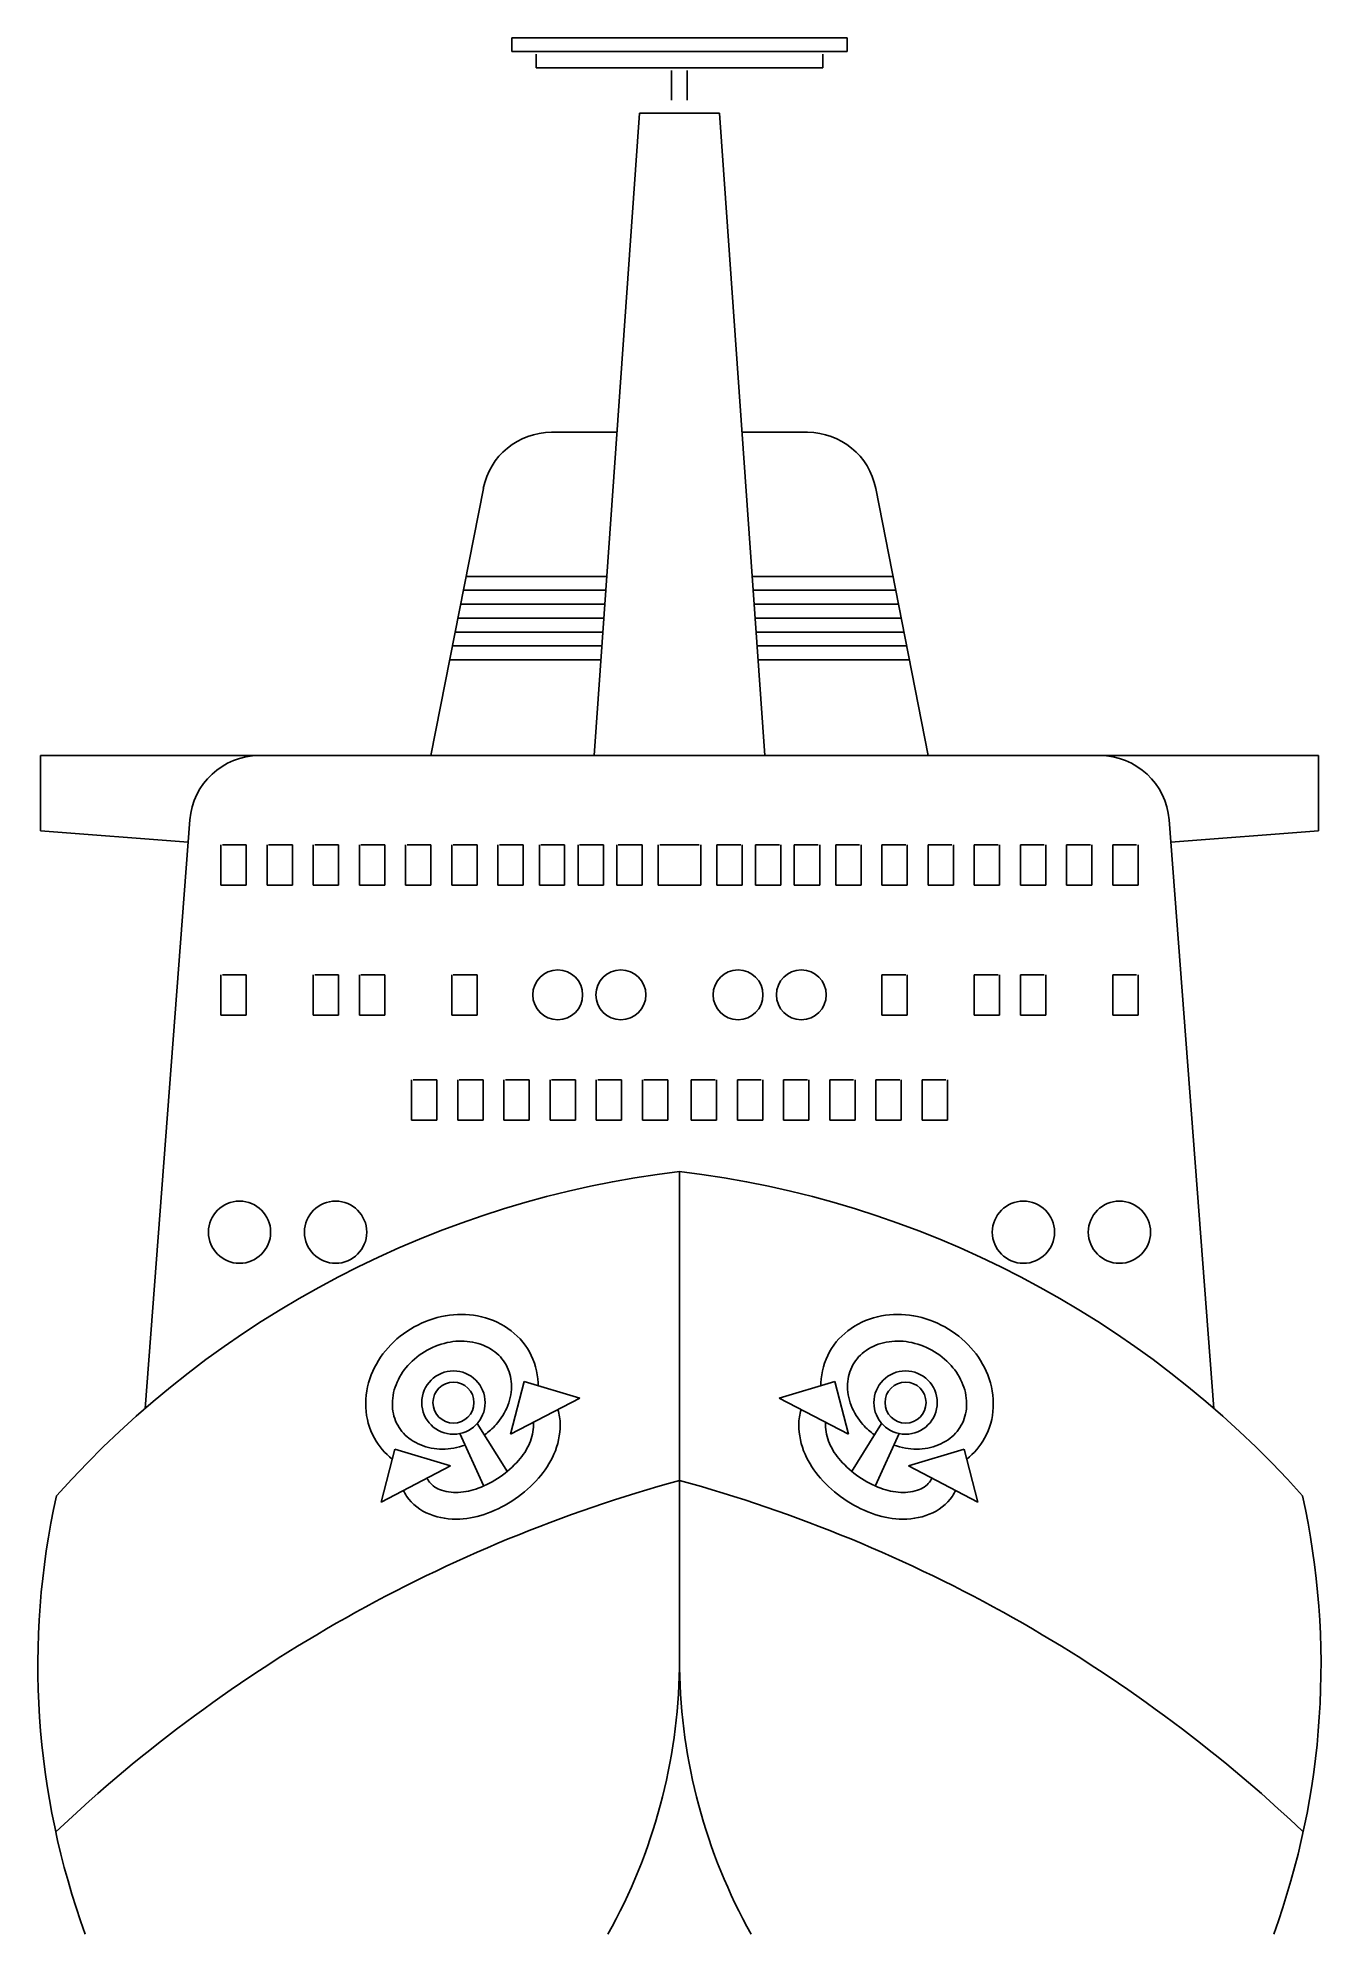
# Model space of a CAD drawing. Extents: x -8.2 to 10.3, y 0 to 27.3.
import ezdxf

# ---------------------------------------------------------------- set-up
doc = ezdxf.new("R2010")
doc.units = 0
doc.linetypes.add('CONTINUA', pattern=[0])
doc.layers.get('0').update_dxf_attribs({"linetype": 'CONTINUA'})

msp = doc.modelspace()

# ---------------------------------------------------------------- linework, layer by layer
at = {"color": 0}
for p, q in [((-1.382, 27.285), (1.03, 27.285)), ((-1.382, 27.09), (-1.382, 27.285)), ((1.03, 27.09), (-1.382, 27.09)), ((-1.031, 27.051), (-1.031, 26.856)), ((3.442, 27.285), (1.03, 27.285)), ((1.03, 27.09), (3.442, 27.09)), ((3.091, 27.051), (3.091, 26.856)), ((3.442, 27.09), (3.442, 27.285)), ((-1.031, 26.856), (1.03, 26.856)), ((0.917, 26.817), (0.917, 26.388)), ((3.091, 26.856), (1.03, 26.856)), ((1.142, 26.817), (1.142, 26.388)), ((-0.197, 16.957), (0.456, 26.204)), ((0.456, 26.204), (1.03, 26.204)), ((1.604, 26.204), (1.03, 26.204)), ((2.257, 16.957), (1.604, 26.204)), ((-0.812, 21.61), (0.132, 21.61)), ((2.872, 21.61), (1.928, 21.61)), ((-2.549, 16.957), (-1.793, 20.803)), ((4.609, 16.957), (3.853, 20.803)), ((-2.042, 19.536), (-0.015, 19.536)), ((4.102, 19.536), (2.075, 19.536)), ((-2.121, 19.136), (-0.043, 19.136)), ((-2.081, 19.336), (-0.029, 19.336)), ((4.141, 19.336), (2.089, 19.336)), ((4.18, 19.136), (2.103, 19.136)), ((-2.16, 18.936), (-0.057, 18.936)), ((4.22, 18.936), (2.117, 18.936)), ((-2.199, 18.736), (-0.071, 18.736)), ((4.259, 18.736), (2.131, 18.736)), ((-2.278, 18.336), (-0.1, 18.336)), ((-2.239, 18.536), (-0.086, 18.536)), ((4.298, 18.536), (2.145, 18.536)), ((4.338, 18.336), (2.159, 18.336)), ((-8.167, 16.957), (-8.167, 15.876)), ((-5.018, 16.957), (-8.167, 16.957)), ((-5.018, 16.957), (1.03, 16.957)), ((7.078, 16.957), (1.03, 16.957)), ((7.078, 16.957), (10.227, 16.957)), ((10.227, 16.957), (10.227, 15.876)), ((-8.167, 15.876), (-6.04, 15.714)), ((-6.661, 7.563), (-6.015, 16.033)), ((8.72, 7.563), (8.075, 16.033)), ((10.227, 15.876), (8.099, 15.714)), ((-5.569, 15.094), (-5.569, 15.673)), ((-5.548, 15.673), (-5.205, 15.673)), ((-5.205, 15.673), (-5.205, 15.094)), ((-4.905, 15.094), (-4.905, 15.673)), ((-4.883, 15.673), (-4.541, 15.673)), ((-4.541, 15.673), (-4.541, 15.094)), ((-4.241, 15.094), (-4.241, 15.673)), ((-4.219, 15.673), (-3.876, 15.673)), ((-3.876, 15.673), (-3.876, 15.094)), ((-3.576, 15.094), (-3.576, 15.673)), ((-3.555, 15.673), (-3.212, 15.673)), ((-3.212, 15.673), (-3.212, 15.094)), ((-2.912, 15.094), (-2.912, 15.673)), ((-2.891, 15.673), (-2.548, 15.673)), ((-2.548, 15.673), (-2.548, 15.094)), ((-2.248, 15.094), (-2.248, 15.673)), ((-2.226, 15.673), (-1.883, 15.673)), ((-1.883, 15.673), (-1.883, 15.094)), ((-1.583, 15.094), (-1.583, 15.673)), ((-1.562, 15.673), (-1.219, 15.673)), ((-1.219, 15.673), (-1.219, 15.094)), ((-0.987, 15.094), (-0.987, 15.673)), ((-0.965, 15.673), (-0.623, 15.673)), ((-0.623, 15.673), (-0.623, 15.094)), ((-0.43, 15.094), (-0.43, 15.673)), ((-0.409, 15.673), (-0.066, 15.673)), ((-0.066, 15.673), (-0.066, 15.094)), ((0.127, 15.094), (0.127, 15.673)), ((0.148, 15.673), (0.491, 15.673)), ((0.491, 15.673), (0.491, 15.094)), ((0.723, 15.094), (0.723, 15.673)), ((0.745, 15.673), (1.03, 15.673)), ((1.315, 15.673), (1.03, 15.673)), ((1.336, 15.094), (1.336, 15.673)), ((1.569, 15.673), (1.569, 15.094)), ((1.911, 15.673), (1.569, 15.673)), ((1.933, 15.094), (1.933, 15.673)), ((2.125, 15.673), (2.125, 15.094)), ((2.468, 15.673), (2.125, 15.673)), ((2.49, 15.094), (2.49, 15.673)), ((2.682, 15.673), (2.682, 15.094)), ((3.025, 15.673), (2.682, 15.673)), ((3.047, 15.094), (3.047, 15.673)), ((3.622, 15.673), (3.279, 15.673)), ((3.279, 15.673), (3.279, 15.094)), ((3.643, 15.094), (3.643, 15.673)), ((4.286, 15.673), (3.943, 15.673)), ((3.943, 15.673), (3.943, 15.094)), ((4.307, 15.094), (4.307, 15.673)), ((4.95, 15.673), (4.607, 15.673)), ((4.607, 15.673), (4.607, 15.094)), ((4.972, 15.094), (4.972, 15.673)), ((5.615, 15.673), (5.272, 15.673)), ((5.272, 15.673), (5.272, 15.094)), ((5.636, 15.094), (5.636, 15.673)), ((6.279, 15.673), (5.936, 15.673)), ((5.936, 15.673), (5.936, 15.094)), ((6.3, 15.094), (6.3, 15.673)), ((6.943, 15.673), (6.6, 15.673)), ((6.6, 15.673), (6.6, 15.094)), ((6.965, 15.094), (6.965, 15.673)), ((7.265, 15.673), (7.265, 15.094)), ((7.607, 15.673), (7.265, 15.673)), ((7.629, 15.094), (7.629, 15.673)), ((-5.205, 15.094), (-5.569, 15.094)), ((-4.541, 15.094), (-4.905, 15.094)), ((-3.876, 15.094), (-4.241, 15.094)), ((-3.212, 15.094), (-3.576, 15.094)), ((-2.548, 15.094), (-2.912, 15.094)), ((-1.883, 15.094), (-2.248, 15.094)), ((-1.219, 15.094), (-1.583, 15.094)), ((-0.623, 15.094), (-0.987, 15.094)), ((-0.066, 15.094), (-0.43, 15.094)), ((0.491, 15.094), (0.127, 15.094)), ((1.03, 15.094), (0.723, 15.094)), ((1.03, 15.094), (1.336, 15.094)), ((1.569, 15.094), (1.933, 15.094)), ((2.125, 15.094), (2.49, 15.094)), ((2.682, 15.094), (3.047, 15.094)), ((3.279, 15.094), (3.643, 15.094)), ((3.943, 15.094), (4.307, 15.094)), ((4.607, 15.094), (4.972, 15.094)), ((5.272, 15.094), (5.636, 15.094)), ((5.936, 15.094), (6.3, 15.094)), ((6.6, 15.094), (6.965, 15.094)), ((7.265, 15.094), (7.629, 15.094)), ((-5.569, 13.224), (-5.569, 13.803)), ((-5.548, 13.803), (-5.205, 13.803)), ((-5.205, 13.803), (-5.205, 13.224)), ((-4.241, 13.224), (-4.241, 13.803)), ((-4.219, 13.803), (-3.876, 13.803)), ((-3.876, 13.803), (-3.876, 13.224)), ((-3.576, 13.224), (-3.576, 13.803)), ((-3.555, 13.803), (-3.212, 13.803)), ((-3.212, 13.803), (-3.212, 13.224)), ((-2.248, 13.224), (-2.248, 13.803)), ((-2.226, 13.803), (-1.883, 13.803)), ((-1.883, 13.803), (-1.883, 13.224)), ((3.943, 13.803), (3.943, 13.224)), ((4.286, 13.803), (3.943, 13.803)), ((4.307, 13.224), (4.307, 13.803)), ((5.272, 13.803), (5.272, 13.224)), ((5.615, 13.803), (5.272, 13.803)), ((5.636, 13.224), (5.636, 13.803)), ((5.936, 13.803), (5.936, 13.224)), ((6.279, 13.803), (5.936, 13.803)), ((6.3, 13.224), (6.3, 13.803)), ((7.607, 13.803), (7.265, 13.803)), ((7.265, 13.803), (7.265, 13.224)), ((7.629, 13.224), (7.629, 13.803)), ((-5.205, 13.224), (-5.569, 13.224)), ((-3.876, 13.224), (-4.241, 13.224)), ((-3.212, 13.224), (-3.576, 13.224)), ((-1.883, 13.224), (-2.248, 13.224)), ((3.943, 13.224), (4.307, 13.224)), ((5.272, 13.224), (5.636, 13.224)), ((5.936, 13.224), (6.3, 13.224)), ((7.265, 13.224), (7.629, 13.224)), ((-2.826, 11.711), (-2.826, 12.29)), ((-2.804, 12.29), (-2.461, 12.29)), ((-2.461, 12.29), (-2.461, 11.711)), ((-2.161, 11.711), (-2.161, 12.29)), ((-2.14, 12.29), (-1.797, 12.29)), ((-1.797, 12.29), (-1.797, 11.711)), ((-1.497, 11.711), (-1.497, 12.29)), ((-1.476, 12.29), (-1.133, 12.29)), ((-1.133, 12.29), (-1.133, 11.711)), ((-0.833, 11.711), (-0.833, 12.29)), ((-0.811, 12.29), (-0.469, 12.29)), ((-0.469, 12.29), (-0.469, 11.711)), ((-0.169, 11.711), (-0.169, 12.29)), ((-0.147, 12.29), (0.196, 12.29)), ((0.196, 12.29), (0.196, 11.711)), ((0.496, 11.711), (0.496, 12.29)), ((0.517, 12.29), (0.86, 12.29)), ((0.86, 12.29), (0.86, 11.711)), ((1.2, 12.29), (1.2, 11.711)), ((1.543, 12.29), (1.2, 12.29)), ((1.564, 11.711), (1.564, 12.29)), ((1.864, 12.29), (1.864, 11.711)), ((2.207, 12.29), (1.864, 12.29)), ((2.228, 11.711), (2.228, 12.29)), ((2.528, 12.29), (2.528, 11.711)), ((2.871, 12.29), (2.528, 12.29)), ((2.893, 11.711), (2.893, 12.29)), ((3.193, 12.29), (3.193, 11.711)), ((3.535, 12.29), (3.193, 12.29)), ((3.557, 11.711), (3.557, 12.29)), ((3.857, 12.29), (3.857, 11.711)), ((4.2, 12.29), (3.857, 12.29)), ((4.221, 11.711), (4.221, 12.29)), ((4.864, 12.29), (4.521, 12.29)), ((4.521, 12.29), (4.521, 11.711)), ((4.885, 11.711), (4.885, 12.29)), ((-2.461, 11.711), (-2.826, 11.711)), ((-1.797, 11.711), (-2.161, 11.711)), ((-1.133, 11.711), (-1.497, 11.711)), ((-0.469, 11.711), (-0.833, 11.711)), ((0.196, 11.711), (-0.169, 11.711)), ((0.86, 11.711), (0.496, 11.711)), ((1.2, 11.711), (1.564, 11.711)), ((1.864, 11.711), (2.228, 11.711)), ((2.528, 11.711), (2.893, 11.711)), ((3.193, 11.711), (3.557, 11.711)), ((3.857, 11.711), (4.221, 11.711)), ((4.521, 11.711), (4.885, 11.711)), ((1.03, 10.974), (1.03, 3.832)), ((-1.205, 7.951), (-1.4, 7.192)), ((-0.404, 7.713), (-1.205, 7.951)), ((2.464, 7.713), (3.265, 7.951)), ((3.265, 7.951), (3.46, 7.192)), ((-1.4, 7.192), (-0.404, 7.713)), ((3.46, 7.192), (2.464, 7.713)), ((-1.79, 6.455), (-2.129, 7.202)), ((-1.88, 7.349), (-1.444, 6.65)), ((3.939, 7.349), (3.503, 6.65)), ((3.85, 6.455), (4.189, 7.202)), ((-3.068, 6.976), (-3.263, 6.217)), ((-2.267, 6.737), (-3.068, 6.976)), ((4.326, 6.737), (5.128, 6.976)), ((5.128, 6.976), (5.323, 6.217)), ((-3.263, 6.217), (-2.267, 6.737)), ((5.323, 6.217), (4.326, 6.737))]:
    msp.add_line(p, q, dxfattribs=at)
for points in [[(-1.13, 8.376, 0.116738), (-1.439, 8.715, 0.104272), (-1.877, 8.895, 0.090427), (-2.338, 8.897, 0.082596), (-2.79, 8.736, 0.082596), (-3.165, 8.437, 0.090427), (-3.407, 8.045, 0.104272), (-3.485, 7.578, 0.116738), (-3.36, 7.136, 0.100014), (-3.104, 6.836, 0.104272)], [(3.189, 8.376, -0.116738), (3.499, 8.715, -0.104272), (3.937, 8.895, -0.090427), (4.398, 8.897, -0.082596), (4.849, 8.736, -0.082596), (5.224, 8.437, -0.090427), (5.467, 8.045, -0.104272), (5.545, 7.578, -0.116738), (5.42, 7.136, -0.100014), (5.164, 6.836, -0.104272)], [(-1.465, 8.189, 0.116738), (-1.655, 8.398, 0.104272), (-1.947, 8.518, 0.090427), (-2.27, 8.519, 0.082596), (-2.603, 8.4, 0.082596), (-2.88, 8.18, 0.090427), (-3.049, 7.905, 0.104272), (-3.101, 7.594, 0.116738), (-3.025, 7.322, 0.116738), (-2.834, 7.114, 0.104272), (-2.543, 6.994, 0.090427), (-2.22, 6.993, 0.039815), (-2.054, 7.037, 0.082596)], [(3.525, 8.189, -0.116738), (3.715, 8.398, -0.104272), (4.006, 8.518, -0.090427), (4.33, 8.519, -0.082596), (4.663, 8.4, -0.082596), (4.939, 8.18, -0.090427), (5.109, 7.905, -0.104272), (5.161, 7.594, -0.116738), (5.084, 7.322, -0.116738), (4.894, 7.114, -0.104272), (4.603, 6.994, -0.090427), (4.28, 6.993, -0.039815), (4.114, 7.037, -0.082596)], [(-1.776, 7.183, 0.051897), (-1.61, 7.332, 0.090427), (-1.44, 7.607, 0.104272), (-1.389, 7.918, 0.116738), (-1.465, 8.189, 0.116738)], [(-1.004, 7.891, 0.009397), (-1.005, 7.934, 0.116738), (-1.13, 8.376, 0.116738)], [(3.064, 7.891, -0.009397), (3.065, 7.934, -0.116738), (3.189, 8.376, -0.116738)], [(3.836, 7.183, -0.051897), (3.67, 7.332, -0.090427), (3.5, 7.607, -0.104272), (3.448, 7.918, -0.116738), (3.525, 8.189, -0.116738)], [(-2.945, 6.383, 0.032278), (-2.897, 6.303, 0.150682), (-2.565, 6.04, 0.107021), (-2.132, 5.972, 0.075013), (-1.734, 6.055, 0.061733), (-1.335, 6.263, 0.061733), (-0.998, 6.561, 0.075013), (-0.778, 6.904, 0.107021), (-0.687, 7.332, 0.076066), (-0.721, 7.547, 0.150682)], [(5.005, 6.383, -0.032278), (4.957, 6.303, -0.150682), (4.625, 6.04, -0.107021), (4.192, 5.972, -0.075013), (3.793, 6.055, -0.061733), (3.394, 6.263, -0.061733), (3.058, 6.561, -0.075013), (2.838, 6.904, -0.107021), (2.747, 7.332, -0.076066), (2.781, 7.547, -0.150682)], [(-2.605, 6.561, 0.034481), (-2.581, 6.521, 0.150682), (-2.426, 6.398, 0.107021), (-2.154, 6.355, 0.075013), (-1.868, 6.415, 0.061733), (-1.552, 6.579, 0.061733), (-1.287, 6.815, 0.075013), (-1.128, 7.061, 0.107021), (-1.071, 7.33, 0.024581), (-1.073, 7.363, 0.150682)], [(4.664, 6.561, -0.034481), (4.641, 6.521, -0.150682), (4.486, 6.398, -0.107021), (4.214, 6.355, -0.075013), (3.927, 6.415, -0.061733), (3.612, 6.579, -0.061733), (3.346, 6.815, -0.075013), (3.188, 7.061, -0.107021), (3.131, 7.33, -0.024581), (3.133, 7.363, -0.150682)]]:
    msp.add_lwpolyline(points, format="xyb", dxfattribs=at)
for centre, radius in [((-0.723, 13.515), 0.359), ((0.187, 13.515), 0.359), ((1.872, 13.515), 0.359), ((2.783, 13.515), 0.359), ((-5.302, 10.1), 0.448), ((-3.919, 10.1), 0.448), ((5.979, 10.1), 0.448), ((7.361, 10.1), 0.448), ((-2.223, 7.648), 0.456), ((-2.223, 7.648), 0.295), ((4.283, 7.648), 0.456), ((4.283, 7.648), 0.295)]:
    msp.add_circle(centre, radius, dxfattribs=at)
for centre, radius, start, end in [((-0.812, 20.61), 1, 90, 168.8804), ((2.872, 20.61), 1, 11.1196, 90), ((-5.018, 15.957), 1, 90, 175.643), ((7.078, 15.957), 1, 4.357, 90), ((2.743, -3.264), 14.341, 96.8609, 138.1383), ((-0.683, -3.264), 14.341, 41.8617, 83.1391), ((3.12, 3.866), 11.323, 167.5592, 199.965), ((6.659, -13.962), 21.249, 105.3612, 133.4216), ((-4.599, -13.962), 21.249, 46.5784, 74.6388), ((-1.061, 3.866), 11.323, 340.035, 12.4408), ((-7.073, 3.955), 8.104, 330.7867, 359.1262), ((9.133, 3.955), 8.104, 180.8738, 209.2133)]:
    msp.add_arc(centre, radius, start, end, dxfattribs=at)

doc.saveas('drawing.dxf')
